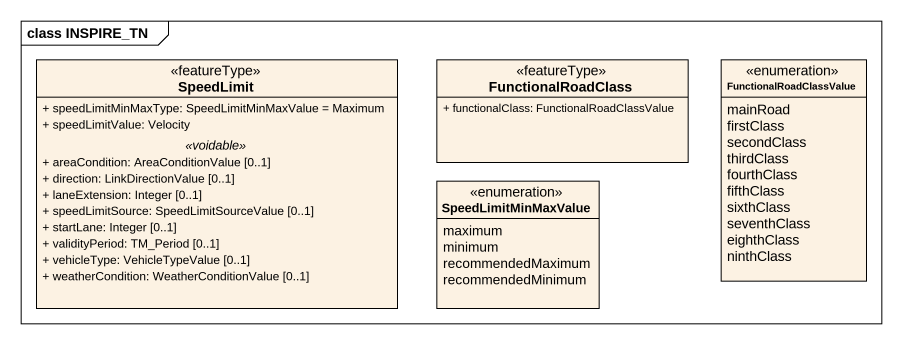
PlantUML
@startuml
mainframe class INSPIRE_TN
hide circle
hide empty members
skinparam classAttributeIconSize 0
class SpeedLimit <<featureType>> {
  + speedLimitMinMaxType: SpeedLimitMinMaxValue = Maximum
  + speedLimitValue: Velocity
  .. <<voidable>> ..
  + areaCondition: AreaConditionValue [0..1]
  + direction: LinkDirectionValue [0..1]
  + laneExtension: Integer [0..1]
  + speedLimitSource: SpeedLimitSourceValue [0..1]
  + startLane: Integer [0..1]
  + validityPeriod: TM_Period [0..1]
  + vehicleType: VehicleTypeValue [0..1]
  + weatherCondition: WeatherConditionValue [0..1]
}
class FunctionalRoadClass <<featureType>> {
  + functionalClass: FunctionalRoadClassValue
}
enum FunctionalRoadClassValue {
  mainRoad
  firstClass
  secondClass
  thirdClass
  fourthClass
  fifthClass
  sixthClass
  seventhClass
  eighthClass
  ninthClass
}
enum SpeedLimitMinMaxValue {
  maximum
  minimum
  recommendedMaximum
  recommendedMinimum
}
@enduml
